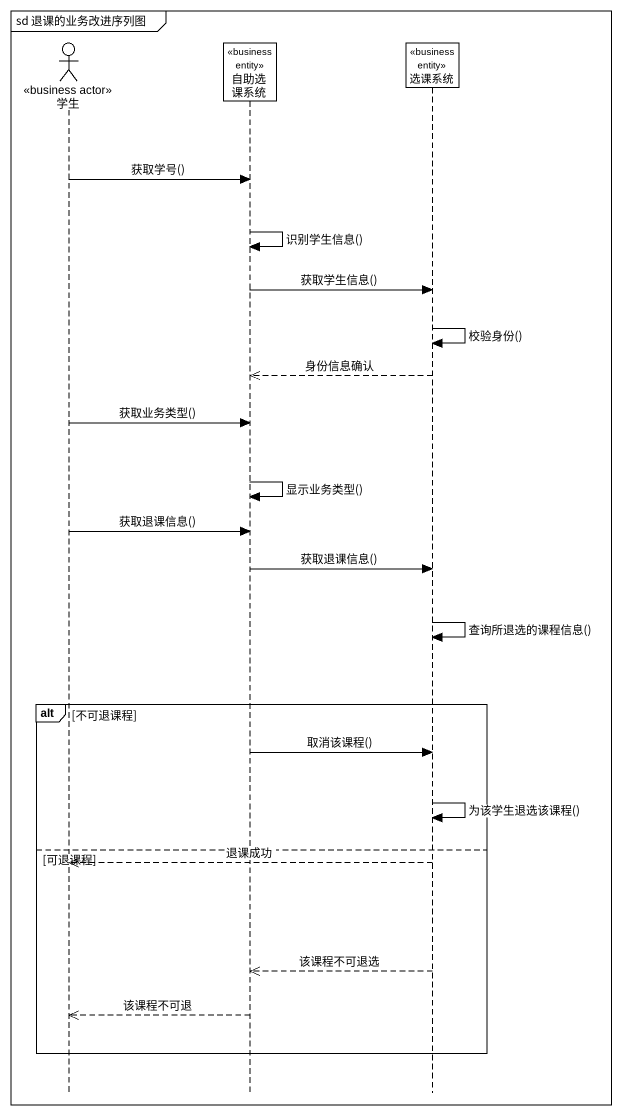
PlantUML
@startuml
mainframe sd 退课的业务改进序列图
hide footbox
actor 学生 <<business actor>>
participant 自助选课系统 <<business entity>>
participant 选课系统 <<business entity>>

学生 -> 自助选课系统 : 获取学号()
自助选课系统 -> 自助选课系统 : 识别学生信息()
自助选课系统 -> 选课系统 : 获取学生信息()
选课系统 -> 选课系统 : 校验身份()
选课系统 -->> 自助选课系统 : 身份信息确认
学生 -> 自助选课系统 : 获取业务类型()
自助选课系统 -> 自助选课系统 : 显示业务类型()
学生 -> 自助选课系统 : 获取退课信息()
自助选课系统 -> 选课系统 : 获取退课信息()
选课系统 -> 选课系统 : 查询所退选的课程信息()
alt 不可退课程
  自助选课系统 -> 选课系统 : 取消该课程()
  选课系统 -> 选课系统 : 为该学生退选该课程()
else 可退课程
  选课系统 -->> 学生 : 退课成功
  选课系统 -->> 自助选课系统 : 该课程不可退选
  自助选课系统 -->> 学生 : 该课程不可退
end
@enduml
